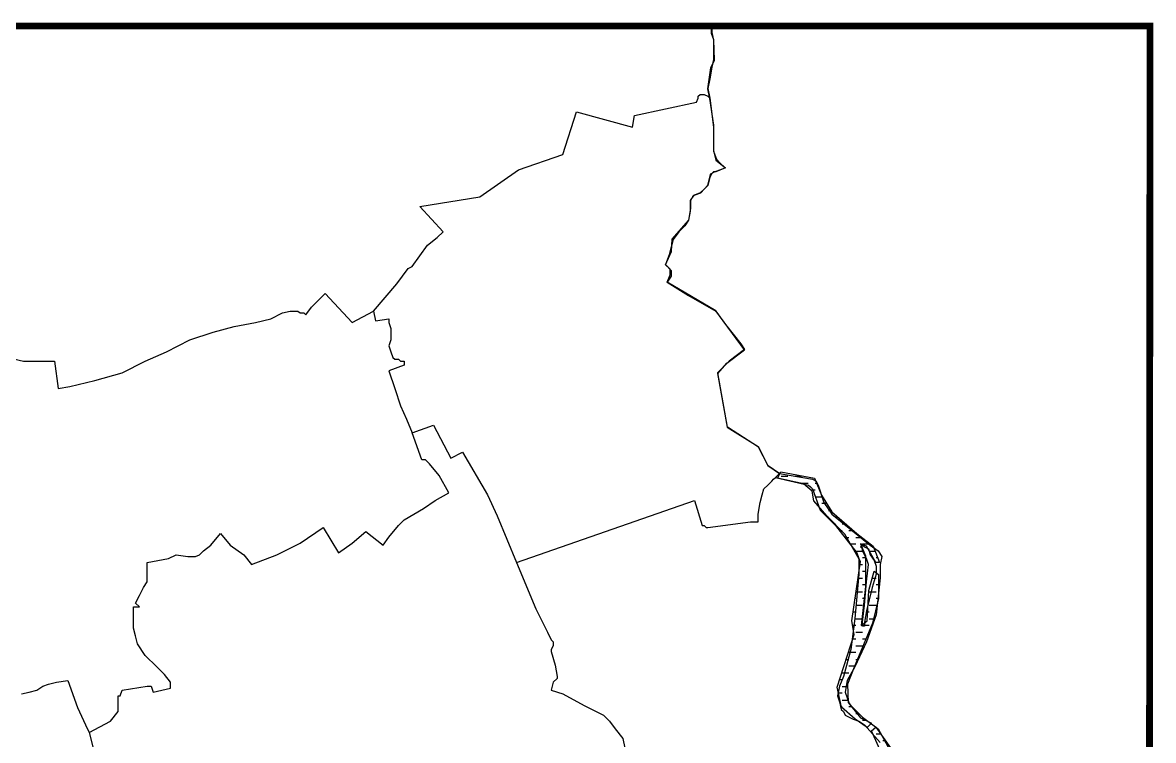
# Model space of a CAD drawing. Extents: x 10 to 391, y 12 to 253.
# Drawn here: x 224 to 391, y 147 to 253 of the extents above; entities that cross this region are included whole.
import ezdxf

# ---------------------------------------------------------------- set-up
doc = ezdxf.new("R2010")
doc.units = 0
doc.header["$LTSCALE"] = 0.5
for name, color, linetype in [('LAYER01', 7, 'CONTINUOUS'), ('LAYER07', 7, 'CONTINUOUS'), ('LAYER08', 7, 'CONTINUOUS'), ('LAYER09', 7, 'CONTINUOUS')]:
    doc.layers.add(name, color=color, linetype=linetype)

# ---------------------------------------------------------------- blocks, each defined once
blk = doc.blocks.new('BASEPARS-G3')
at = {"layer": 'LAYER09', "color": 7, "linetype": 'CONTINUOUS'}
for p, q in [((349.973636, 149.000512), (349.931438, 149.000512)), ((350, 147.001073), (349.979842, 147.001073)), ((350, 148.000172), (350.681072, 148.000172)), ((351.387266, 147.001073), (351, 147.001073)), ((350.420438, 146.000733), (351, 146.000733)), ((352, 146.000733), (352.094701, 146.000733)), ((358, 146.000733), (359, 146.000733)), ((360, 146.000733), (360.369213, 146.000733)), ((352, 145.000393), (351, 145.000393)), ((352, 144.000053), (352.823236, 144.000053)), ((356, 145.000393), (355.588439, 145.000393)), ((356, 144.000053), (357, 144.000053)), ((358, 145.000393), (357, 145.000393)), ((359.09583, 145.000393), (359, 145.000393)), ((360, 145.000393), (359.550078, 145.000393)), ((360.761406, 144.000053), (361, 144.000053)), ((361.905713, 145.000393), (361, 145.000393)), ((362, 144.000053), (363, 144.000053)), ((352, 143.000954), (351.189929, 143.000954)), ((352, 142.000613), (353, 142.000613)), ((353.018091, 143.000954), (353, 143.000954)), ((354.071797, 142.000613), (355, 142.000613)), ((356, 143.000954), (355, 143.000954)), ((356, 142.000613), (356.340555, 142.000613)), ((362, 143.000954), (361.952876, 143.000954)), ((364, 143.000954), (363, 143.000954)), ((364, 142.000613), (365, 142.000613)), ((366, 142.000613), (366.083306, 142.000613)), ((352, 141.000273), (351.554816, 141.000273)), ((354, 141.000273), (353, 141.000273)), ((355.712551, 141.000273), (355, 141.000273)), ((366, 141.000273), (365, 141.000273)), ((367.609877, 141.000273), (367, 141.000273)), ((352.169168, 139.999933), (353, 139.999933)), ((354, 139.999933), (355, 139.999933)), ((366, 139.999933), (367, 139.999933)), ((368, 139.999933), (369, 139.999933)), ((370, 139.000834), (369, 139.000834)), ((370, 138.000494), (371, 138.000494)), ((372, 137.000154), (371.226485, 137.000154)), ((373.219715, 137.000154), (373, 137.000154)), ((372.07789, 136.001055), (373, 136.001055)), ((374, 136.001055), (374.025199, 136.001055)), ((374, 135.000714), (373, 135.000714)), ((374, 134.000374), (375, 134.000374)), ((372.854828, 132.000935), (373, 132.000935)), ((374, 133.000034), (373.23585, 133.000034)), ((374, 132.000935), (374.418632, 132.000935)), ((376.703524, 132.000935), (377, 132.000935)), ((378, 132.000935), (379, 132.000935)), ((380, 133.000034), (379, 133.000034)), ((380, 132.000935), (381, 132.000935)), ((381.304337, 133.000034), (381, 133.000034)), ((382, 132.000935), (382.040318, 132.000935)), ((374, 131.000595), (373, 131.000595)), ((378, 131.000595), (377, 131.000595)), ((382, 131.000595), (381, 131.000595)), ((372, 128.999915), (371.649705, 128.999915)), ((372.051826, 130.000255), (373, 130.000255)), ((373.779458, 128.999915), (373, 128.999915)), ((376, 128.999915), (375.275001, 128.999915)), ((376, 130.000255), (377, 130.000255)), ((377.348904, 128.999915), (377, 128.999915)), ((380.779345, 130.000255), (381, 130.000255)), ((382, 128.999915), (381.118169, 128.999915)), ((382, 130.000255), (382.991012, 130.000255)), ((383.288879, 128.999915), (383, 128.999915)), ((372, 127.000475), (371, 127.000475)), ((372, 128.000815), (373, 128.000815)), ((373.150213, 127.000475), (373, 127.000475)), ((374.982098, 128.000815), (375, 128.000815)), ((376, 127.000475), (375, 127.000475)), ((376, 128.000815), (377, 128.000815)), ((382, 127.000475), (381.253451, 127.000475)), ((382, 128.000815), (383, 128.000815)), ((383.460153, 127.000475), (383, 127.000475)), ((370.512844, 126.000135), (371, 126.000135)), ((372, 126.000135), (372.79029, 126.000135)), ((374.701606, 126.000135), (375, 126.000135)), ((376, 126.000135), (376.840047, 126.000135)), ((380.958066, 126.000135), (381, 126.000135)), ((382, 126.000135), (383, 126.000135)), ((370, 124.000696), (371, 124.000696)), ((372, 125.001036), (371, 125.001036)), ((372, 124.000696), (372.072925, 124.000696)), ((374.531574, 124.000696), (375, 124.000696)), ((376, 125.001036), (375, 125.001036)), ((376, 124.000696), (376.724623, 124.000696)), ((380.367295, 124.000696), (381, 124.000696)), ((382, 125.001036), (381, 125.001036)), ((382, 124.000696), (382.772575, 124.000696)), ((383.025763, 125.001036), (383, 125.001036)), ((370, 123.000356), (369.477754, 123.000356)), ((370, 122.000016), (371, 122.000016)), ((371.736583, 123.000356), (371, 123.000356)), ((374.0041, 122.000016), (375, 122.000016)), ((376, 123.000356), (375, 123.000356)), ((376, 122.000016), (376.13137, 122.000016)), ((380, 122.000016), (381, 122.000016)), ((382, 123.000356), (381, 123.000356)), ((382, 122.000016), (382.015495, 122.000016)), ((370, 121.000917), (369.452932, 121.000917)), ((371.140848, 121.000917), (371, 121.000917)), ((374, 121.000917), (373.72609, 121.000917)), ((375.669676, 121.000917), (375, 121.000917)), ((380, 121.000917), (379.189477, 121.000917)), ((381.592275, 121.000917), (381, 121.000917)), ((370, 120.000576), (371, 120.000576)), ((372, 119.000236), (371.204145, 119.000236)), ((372, 120.000576), (373, 120.000576)), ((374, 119.000236), (373, 119.000236)), ((374, 120.000576), (375, 120.000576)), ((378, 119.000236), (377.975667, 119.000236)), ((378.582572, 120.000576), (379, 120.000576)), ((380, 119.000236), (379, 119.000236)), ((380, 120.000576), (381, 120.000576)), ((378, 117.999896), (379, 117.999896)), ((380, 117.000797), (379, 117.000797)), ((380, 117.999896), (380.286623, 117.999896)), ((380, 116.000457), (381, 116.000457)), ((382, 116.000457), (383, 116.000457)), ((384, 115.000117), (383, 115.000117)), ((384.177517, 114.001018), (385, 114.001018)), ((386, 115.000117), (385, 115.000117)), ((386, 114.001018), (387, 114.001018))]:
    blk.add_line(p, q, dxfattribs=at)
blk = doc.blocks.new('BASEPARS-G7')
at = {"layer": 'LAYER09', "color": 7, "linetype": 'CONTINUOUS'}
for p, q in [((337, 186.000618), (336, 186.000618)), ((339, 186.000618), (338, 186.000618)), ((339, 184.9994), (340, 184.9994)), ((341, 184.001454), (340.370005, 184.001454)), ((341, 184.9994), (341.23718, 184.9994)), ((341, 183.000235), (342, 183.000235)), ((342.72684, 181.999017), (342, 181.999017)), ((343, 181.001071), (343.341007, 181.001071)), ((343, 179.999853), (342.899101, 179.999853)), ((343.881278, 179.001906), (344, 179.001906)), ((344.378484, 179.999853), (344, 179.999853)), ((345, 179.001906), (345.53439, 179.001906)), ((345, 178.000688), (344.866392, 178.000688)), ((345.658202, 176.99947), (346, 176.99947)), ((346.693722, 178.000688), (346, 178.000688)), ((347, 176.99947), (347.924992, 176.99947)), ((347, 176.001523), (346.227347, 176.001523)), ((349, 176.001523), (348, 176.001523)), ((347, 175.000305), (348, 175.000305)), ((348.449603, 173.999087), (348, 173.999087)), ((349, 175.000305), (349.857538, 175.000305)), ((350.234847, 173.999087), (350, 173.999087)), ((347.620111, 173.001141), (348, 173.001141)), ((348.449603, 171.999922), (348, 171.999922)), ((347.328932, 171.001976), (348, 171.001976)), ((349.446462, 171.001976), (350, 171.001976)), ((347.037264, 168.999539), (348, 168.999539)), ((348.449603, 170.000758), (348, 170.000758)), ((349, 168.999539), (350, 168.999539)), ((350.360616, 170.000758), (350, 170.000758)), ((347, 168.001593), (346.89143, 168.001593)), ((347, 167.000375), (348, 167.000375)), ((348.253363, 168.001593), (348, 168.001593)), ((349, 168.001593), (348.89102, 168.001593)), ((349, 167.000375), (350, 167.000375)), ((350.358659, 168.001593), (350, 168.001593)), ((347, 165.999157), (346.599762, 165.999157)), ((348.033144, 165.999157), (348, 165.999157)), ((349, 165.999157), (348.777485, 165.999157)), ((347, 163.999992), (346.543484, 163.999992)), ((347, 165.00121), (347.923524, 165.00121)), ((349, 163.999992), (348, 163.999992)), ((349, 165.00121), (349.62851, 165.00121)), ((347, 162.000827), (346.568442, 162.000827)), ((347, 163.002046), (348, 163.002046)), ((348.504413, 162.000827), (348, 162.000827)), ((347, 160.999609), (348, 160.999609)), ((345.588222, 159.000444), (346, 159.000444)), ((347, 160.001663), (346, 160.001663)), ((347, 159.000444), (347.269228, 159.000444)), ((345, 157.00128), (346, 157.00128)), ((346.857663, 157.999226), (346, 157.999226)), ((345, 156.000062), (344.608002, 156.000062)), ((346.03649, 156.000062), (346, 156.000062)), ((345, 154.000897), (344.435741, 154.000897)), ((345, 155.002115), (345.790334, 155.002115)), ((345, 152.001732), (344.866392, 152.001732)), ((345, 152.999679), (345.884294, 152.999679)), ((346.408416, 152.001732), (346, 152.001732)), ((345.94987, 151.000514), (346, 151.000514)), ((347, 151.000514), (347.204141, 151.000514)), ((348.477008, 149.999296), (348, 149.999296))]:
    blk.add_line(p, q, dxfattribs=at)

msp = doc.modelspace()

# ---------------------------------------------------------------- linework, layer by layer
at = {"layer": 'LAYER01', "color": 7, "linetype": 'CONTINUOUS', "const_width": 1}
msp.add_lwpolyline([(72.147003, 12.698607), (153.785645, 12.698607), (390.381348, 12.781094), (390.379272, 141.294373), (390.451874, 252.49469), (221.497375, 252.49469), (10.721857, 252.323853), (10.721857, 172.682007), (10.800551, 65.880554), (10.901289, 13.29983), (10.901289, 12.488781), (72.958519, 12.65099)], dxfattribs=at)
at = {"layer": 'LAYER01', "color": 7, "linetype": 'CONTINUOUS'}
msp.add_point((237.824997, 252.399994), dxfattribs=at)
at = {"layer": 'LAYER07', "color": 7, "linetype": 'CONTINUOUS'}
msp.add_line((335.75, 186.449997), (335.174988, 185.875), dxfattribs=at)
for points in [[(325.70224, 230.747452), (326.147186, 230.953903), (327.704498, 231.573212), (326.925842, 232.295746), (326.480896, 232.811844), (326.03595, 233.947266), (326.03595, 237.869598), (325.479767, 241.791946), (325.146057, 243.237015), (325.591003, 246.333588), (326.147186, 247.469009), (326.03595, 250.462372), (325.70224, 251.391342), (325.70224, 252.423538)], [(325.703644, 252.418823), (325.736176, 252.675369)], [(335.625549, 186.472488), (334.075989, 187.550888), (332.62326, 190.336792), (328.071411, 193.302429), (326.618713, 201.210785), (327.974579, 202.738525), (330.589478, 204.715622), (326.328156, 210.467148), (319.161407, 214.690933), (319.584229, 215.78064), (319.584229, 216.6064), (318.916809, 217.225708), (319.806702, 219.18689), (319.917938, 221.04483), (322.365143, 223.831757), (322.587616, 225.173615), (322.587616, 226.721909), (323.143799, 227.547653), (324.144928, 227.857315), (325.146057, 228.992722), (325.591003, 230.747452)], [(335.174988, 185.875), (340.024994, 184.725006), (340.299988, 184.449997), (340.600006, 184.175003), (341.75, 181.024994), (344.024994, 178.75), (346.299988, 175.875), (347.174988, 174.75), (347.450012, 173.875), (347.450012, 173.024994), (347.450012, 171.600006), (346.875, 165.024994), (346.299988, 160.475006), (345.174988, 156.475006), (344.600006, 155.050003), (344.299988, 153.625), (344.600006, 152.75), (344.875, 151.625), (345.174988, 151.324997), (345.450012, 150.75), (346.600006, 150.199997), (347.450012, 149.899994), (348.299988, 149.324997), (350.600006, 146.75)], [(335.75, 186.449997), (340.600006, 185.600006), (341.174988, 185.300003), (341.450012, 184.725006), (342.299988, 182.175003), (343.450012, 180.449997), (346.299988, 178.175003), (349.149994, 175.875), (350.299988, 175.024994), (350.875, 174.175003), (350.600006, 173.024994), (350.600006, 171.024994), (350.024994, 165.600006), (348.600006, 161.600006), (346.875, 157.899994), (345.725006, 155.899994), (345.450012, 154.175003), (345.725006, 153.324997), (346.024994, 152.475006), (346.299988, 152.175003), (347.174988, 151.324997), (348.024994, 150.475006), (350.299988, 148.75), (352.024994, 145.625)]]:
    msp.add_lwpolyline(points, dxfattribs=at)
msp.add_lwpolyline([(348.600006, 173.875), (348.024994, 175.024994), (348.024994, 175.300003), (347.725006, 175.600006), (348.024994, 175.875), (348.299988, 175.600006), (348.875, 175.300003), (349.149994, 174.449997), (349.725006, 173.600006), (350.024994, 172.75), (350.024994, 171.600006), (349.450012, 169.600006), (348.600006, 166.175003), (348.299988, 164.475006), (348.299988, 163.899994), (348.024994, 163.899994), (348.024994, 164.475006), (348.299988, 167.024994), (348.600006, 170.449997), (348.875, 173.024994)], close=True, dxfattribs=at)
at = {"layer": 'LAYER08', "color": 7, "linetype": 'CONTINUOUS'}
for points in [[(325.75, 252.399994), (325.75, 251.550003), (326.024994, 250.399994), (326.024994, 248.675003), (326.024994, 247.550003), (325.75, 246.399994), (325.475006, 244.699997), (325.174988, 243.25), (325.475006, 241.824997)], [(275.799988, 210.425003), (277.5, 212.425003), (279.225006, 214.425003), (280.924988, 216.699997), (281.5, 217), (283.774994, 220.125), (285.200012, 221.274994), (286.075012, 222.125), (282.649994, 225.850006), (291.5, 227.274994), (297.200012, 231.274994), (303.774994, 233.550003), (305.774994, 239.824997), (314.049988, 237.550003), (314.325012, 239.274994), (323.475006, 241.274994), (323.75, 241.824997), (323.75, 242.125), (324.024994, 242.399994), (324.600006, 242.399994), (325.174988, 242.125), (325.475006, 241.824997)], [(325.475006, 241.824997), (326.024994, 237.550003), (326.024994, 234.125), (326.325012, 232.699997), (327.75, 231.550003), (326.325012, 230.975006), (326.024994, 230.975006), (325.75, 230.699997), (325.475006, 230.125), (325.174988, 228.975006), (324.600006, 228.425003), (324.024994, 227.850006), (323.174988, 227.550003), (322.899994, 227.274994), (322.600006, 226.699997), (322.600006, 226.425003), (322.600006, 225.550003), (322.325012, 223.850006), (321.75, 223), (320.899994, 222.125), (320.049988, 221), (319.475006, 218.699997), (318.899994, 217.274994), (319.75, 216.425003), (319.75, 215.850006), (319.75, 215.574997), (319.174988, 214.699997), (322.325012, 212.725006), (326.325012, 210.425003), (327.75, 208.425003), (330.024994, 205.574997), (330.600006, 204.725006), (328.325012, 203), (326.600006, 201.300003), (328.024994, 193.300003), (332.600006, 190.449997), (334.024994, 187.600006), (335.75, 186.449997)], [(221.824997, 203.574997), (224.100006, 203), (225.824997, 203), (228.100006, 203), (228.675003, 203), (229.25, 199), (230.975006, 199.300003), (234.675003, 200.149994), (238.675003, 201.300003), (242.100006, 203), (245.25, 204.425003), (248.675003, 206.149994), (252.100006, 207.300003), (255.225006, 208.149994), (258.375, 208.725006), (260.649994, 209.274994), (262.375, 210.149994), (263.5, 210.425003), (264.075012, 210.425003), (264.649994, 210.425003), (264.950012, 210.149994), (265.5, 210.149994), (265.799988, 209.850006), (266.649994, 211), (268.649994, 213), (272.649994, 208.725006), (275.799988, 210.425003)], [(275.799988, 210.425003), (276.075012, 209), (278.075012, 209.274994), (278.075012, 208.725006), (278.350006, 207.850006), (278.350006, 206.725006), (278.350006, 206.149994), (278.075012, 205.300003), (278.350006, 204.425003), (278.649994, 203.574997), (278.924988, 203.300003), (279.5, 203.300003), (279.774994, 203), (280.350006, 203), (280.350006, 202.425003), (278.075012, 201.574997), (278.924988, 199), (279.774994, 196.449997), (280.649994, 194.449997), (281.5, 192.449997)], [(233.824997, 148.199997), (236.949997, 149.899994), (238.100006, 151.324997), (238.100006, 153.625), (238.375, 153.625), (238.675003, 154.475006), (242.375, 155.050003), (242.949997, 155.050003), (243.25, 154.175003), (245.800003, 154.75), (245.800003, 155.625), (244.949997, 156.75), (243.800003, 157.899994), (242.100006, 159.600006), (240.949997, 161.324997), (240.675003, 162.475006), (240.375, 163.600006), (240.375, 165.324997), (240.375, 166.75), (241.25, 166.75), (240.675003, 167.324997), (241.25, 168.449997), (241.824997, 169.600006), (242.375, 170.449997), (242.375, 171.600006), (242.375, 172.175003), (242.375, 173.024994), (242.375, 173.324997), (245.524994, 173.875), (246.675003, 174.449997), (248.375, 174.175003), (249.524994, 174.175003), (250.100006, 174.449997), (250.675003, 175.024994), (251.800003, 175.875), (253.225006, 177.600006), (254.649994, 175.875), (256.649994, 174.449997), (257.799988, 173.024994), (261.524994, 174.449997), (264.950012, 176.175003), (268.375, 178.449997), (270.649994, 174.75), (272.649994, 176.175003), (274.649994, 177.875), (277.225006, 175.875), (278.075012, 177.024994), (279.5, 178.75), (280.350006, 179.600006), (281.774994, 180.449997), (283.200012, 181.300003), (284.924988, 182.449997), (286.924988, 183.600006), (285.5, 186.149994), (284.075012, 187.875), (283.5, 188.449997), (283.200012, 188.449997), (282.924988, 188.449997), (281.5, 192.449997)], [(281.5, 192.449997), (284.649994, 193.574997), (287.200012, 188.725006), (288.924988, 189.574997), (292.625, 183.300003), (294.049988, 180.175003), (296.924988, 173.324997)], [(296.924988, 173.324997), (323.174988, 182.449997), (324.325012, 178.75), (324.600006, 178.75), (324.899994, 178.449997), (325.174988, 178.449997), (331.450012, 179.300003), (332.600006, 179.300003), (332.600006, 179.600006), (332.600006, 180.449997), (332.899994, 182.175003), (333.174988, 183.300003), (333.450012, 184.175003), (334.024994, 184.725006), (334.600006, 185.300003), (334.875, 185.600006), (335.174988, 185.875)], [(296.924988, 173.324997), (299.774994, 166.449997), (301.475006, 163.024994), (302.049988, 161.899994), (302.350006, 161.600006), (302.350006, 161.024994), (302.049988, 160.475006), (302.049988, 160.175003), (302.625, 158.175003), (302.899994, 156.475006), (302.899994, 156.175003), (302.350006, 155.625), (302.049988, 154.475006), (303.774994, 153.899994), (306.899994, 152.175003), (309.75, 150.75), (310.049988, 150.475006), (310.625, 149.899994), (311.475006, 148.75), (312.625, 147.324997), (312.899994, 145.899994)], [(223.824997, 153.899994), (224.975006, 154.175003), (226.100006, 154.475006), (226.975006, 155.050003), (227.824997, 155.324997), (228.975006, 155.625), (230.675003, 155.899994), (232.100006, 151.899994), (233.25, 149.324997), (233.824997, 148.199997), (234.399994, 145.899994), (234.949997, 144.199997), (235.524994, 142.199997), (229.25, 140.774994), (224.975006, 139.899994), (221.550003, 139.050003)]]:
    msp.add_lwpolyline(points, dxfattribs=at)
at = {"layer": 'LAYER09', "color": 7, "linetype": 'CONTINUOUS'}
msp.add_lwpolyline([(335.454224, 185.741959), (335.963837, 186.687729), (340.932587, 185.741959), (341.951813, 183.259323), (343.480652, 180.776672), (347.175354, 177.584702), (349.596039, 175.693161), (350.487854, 173.328735), (349.978241, 173.328735), (348.576813, 175.693161), (347.684967, 176.047821), (348.449402, 174.274506), (348.449402, 169.782104), (347.812378, 163.989273), (348.704193, 164.698593), (348.959015, 169.190994), (349.723419, 172.028305), (350.360443, 171.55542), (350.360443, 168.008789), (349.468628, 164.343933), (346.793152, 157.841766), (345.773926, 155.359116), (345.901306, 152.64003), (347.684967, 150.393829), (349.341217, 149.566284), (348.704193, 148.975174), (346.920563, 150.157394), (344.88208, 151.93071), (344.245087, 154.88623), (346.793152, 162.688828), (346.41095, 164.698593), (347.684967, 173.44696), (345.391693, 177.466476), (342.716217, 180.185562), (340.805176, 182.431763), (340.550354, 183.850418), (339.276337, 184.914413)], close=True, dxfattribs=at)
msp.add_lwpolyline([(351.190491, 144.256027), (349.340668, 148.451935), (349.957275, 149.024094), (352.115417, 145.972534)], dxfattribs=at)

# ---------------------------------------------------------------- block references
at = {"layer": 'LAYER09'}
for name in ['BASEPARS-G7', 'BASEPARS-G3']:
    msp.add_blockref(name, (0, 0), dxfattribs=at)

doc.saveas('drawing.dxf')
